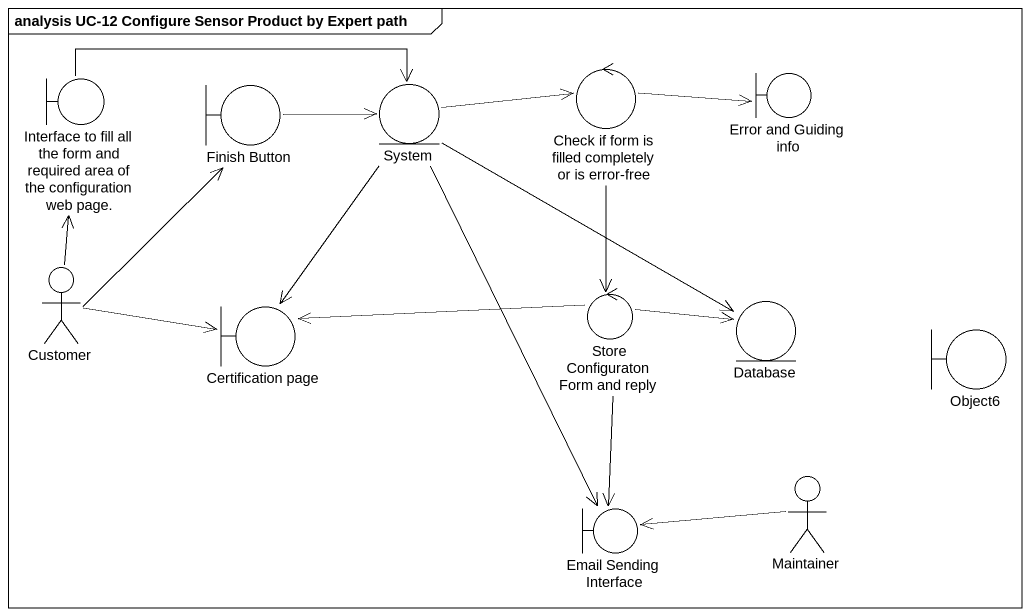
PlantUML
@startuml
mainframe analysis UC-12 Configure Sensor Product by Expert path
boundary "Interface to fill all the form and required area of the configuration web page." as Interface_to_fill_all_the
control "Check if form is filled completely or is error-free" as Check_if_form_is_filled
boundary "Error and Guiding info" as Error_and_Guiding_info
boundary "Finish Button" as Finish_Button
entity System
actor Customer
boundary "Certification page" as Certification_page
control "Store Configuraton Form and reply" as Store_Configuraton_Form_and
entity "Database" as Database_
boundary Object6
actor Maintainer
boundary "Email Sending Interface" as Email_Sending_Interface
Interface_to_fill_all_the -right-> System
Check_if_form_is_filled -right-> Error_and_Guiding_info
Check_if_form_is_filled --> Store_Configuraton_Form_and
Finish_Button -right-> System
System -right-> Check_if_form_is_filled
System --> Certification_page
System --> Database_
System --> Email_Sending_Interface
Customer -up-> Interface_to_fill_all_the
Customer -up-> Finish_Button
Customer -right-> Certification_page
Store_Configuraton_Form_and -left-> Certification_page
Store_Configuraton_Form_and -right-> Database_
Store_Configuraton_Form_and --> Email_Sending_Interface
Maintainer -left-> Email_Sending_Interface
@enduml
